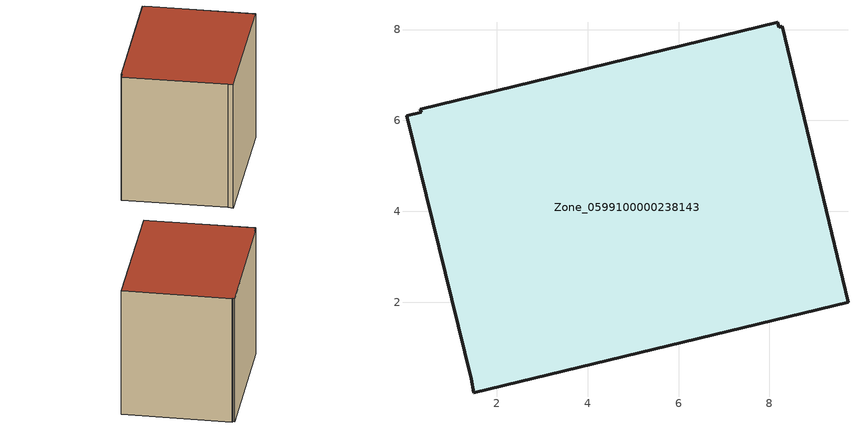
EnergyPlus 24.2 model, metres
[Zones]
Zone_0599100000238143
 floor ground (C_G): 1.5,0 1.44,0.32 0.01,6.11 0.34,6.18 0.32,6.25 8.19,8.16 8.21,8.05 8.28,8.07 9.73,2 z0
 wall outside (C_F): 1.44,0.32 1.5,0 9.73,2 8.28,8.07 8.21,8.05 8.19,8.16 0.32,6.25 0.34,6.18 0.01,6.11 1.44,0.32 z0:7.72
 roof outside (C_R): 0.32,6.25 0.34,6.18 0.01,6.11 1.44,0.32 1.5,0 9.73,2 8.28,8.07 8.21,8.05 8.19,8.16 z7.72
[BUILDING]
Pand.0599100000238143: North Axis=0; Terrain=City; Loads Convergence Tolerance Value=0.04; Temperature Convergence Tolerance Value=0.4; Solar Distribution=FullExterior; Maximum Number of Warmup Days=25; Minimum Number of Warmup Days=1
[Site:Location]
Rotterdam.The.Hague.AP_ZH_NLD Design_Conditions: Latitude=51.96; Longitude=4.45; Time Zone=1; Elevation=-4.5
[SITE:GROUNDTEMPERATURE:BUILDINGSURFACE]
18, 18, 18, 18, 18, 18, 18, 18, 18, 18, 18, 18
[MATERIAL] Thermal Absorptance=0.9; Solar Absorptance=0.7; Visible Absorptance=0.7
Name | Roughness | Thickness | Conductivity | Density | Specific Heat
G.TC.1965-1974 | MediumSmooth | 0.15 | 0.882353 | 540 | 1210
F.TC.1965-1974 | Rough | 0.3 | 0.697674 | 1920 | 840
R.TC.1965-1974 | MediumRough | 0.2 | 0.232558 | 1500 | 1000
[CONSTRUCTION]
C_G: G.TC.1965-1974
C_F: F.TC.1965-1974
C_R: R.TC.1965-1974
[ZONE]
Zone_0599100000238143: Type=1; Multiplier=1; Ceiling Height=Autocalculate; Volume=Autocalculate; Floor Area=autocalculate; Part of Total Floor Area=Yes
[ZONEINFILTRATION:DESIGNFLOWRATE]
Infil_Zone_0599100000238143: Zone or ZoneList or Space or SpaceList=Zone_0599100000238143; Schedule=AlwaysOn; Design Flow Rate Calculation Method=Flow/Area; Flow Rate per Floor Area=0.003; Constant Term Coefficient=1; Temperature Term Coefficient=0; Velocity Term Coefficient=0; Velocity Squared Term Coefficient=0
[HVACTEMPLATE:ZONE:IDEALLOADSAIRSYSTEM]
Zone_0599100000238143: Maximum Heating Supply Air Temperature=50; Minimum Cooling Supply Air Temperature=13; Maximum Heating Supply Air Humidity Ratio=0.0156; Minimum Cooling Supply Air Humidity Ratio=0.0077; Heating Limit=NoLimit; Cooling Limit=NoLimit; Dehumidification Control Type=ConstantSensibleHeatRatio; Cooling Sensible Heat Ratio=0.7; Dehumidification Setpoint=60; Humidification Control Type=None; Humidification Setpoint=30; Outdoor Air Method=None; Outdoor Air Flow Rate per Person=0.00944; Outdoor Air Flow Rate per Zone Floor Area=0; Outdoor Air Flow Rate per Zone=0; Demand Controlled Ventilation Type=None; Outdoor Air Economizer Type=NoEconomizer; Heat Recovery Type=None; Sensible Heat Recovery Effectiveness=0.7; Latent Heat Recovery Effectiveness=0.65
[ZONECONTROL:THERMOSTAT]
ThermostatControl_Zone_0599100000238143: Zone or ZoneList=Zone_0599100000238143; Control Type Schedule=DualSetpointControlType; Control 1=Thermostat_Zone_0599100000238143; Temperature Difference Between Cutout And Setpoint=0
[THERMOSTATSETPOINT:DUALSETPOINT]
Thermostat_Zone_0599100000238143: Heating Setpoint Temperature Schedule=HeatingSetpoint_Zone_0599100000238143; Cooling Setpoint Temperature Schedule=CoolingSetpoint_Zone_0599100000238143
[SCHEDULE:COMPACT]
HeatingSetpoint_Zone_0599100000238143: Through: 12/31, For: AllDays, Until: 24:00, 21
CoolingSetpoint_Zone_0599100000238143: Through: 12/31, For: AllDays, Until: 24:00, 24
DualSetpointControlType: Through: 12/31, For: AllDays, Until: 24:00, 4
AlwaysOn: Through: 12/31, For: AllDays, Until: 24:00, 1
